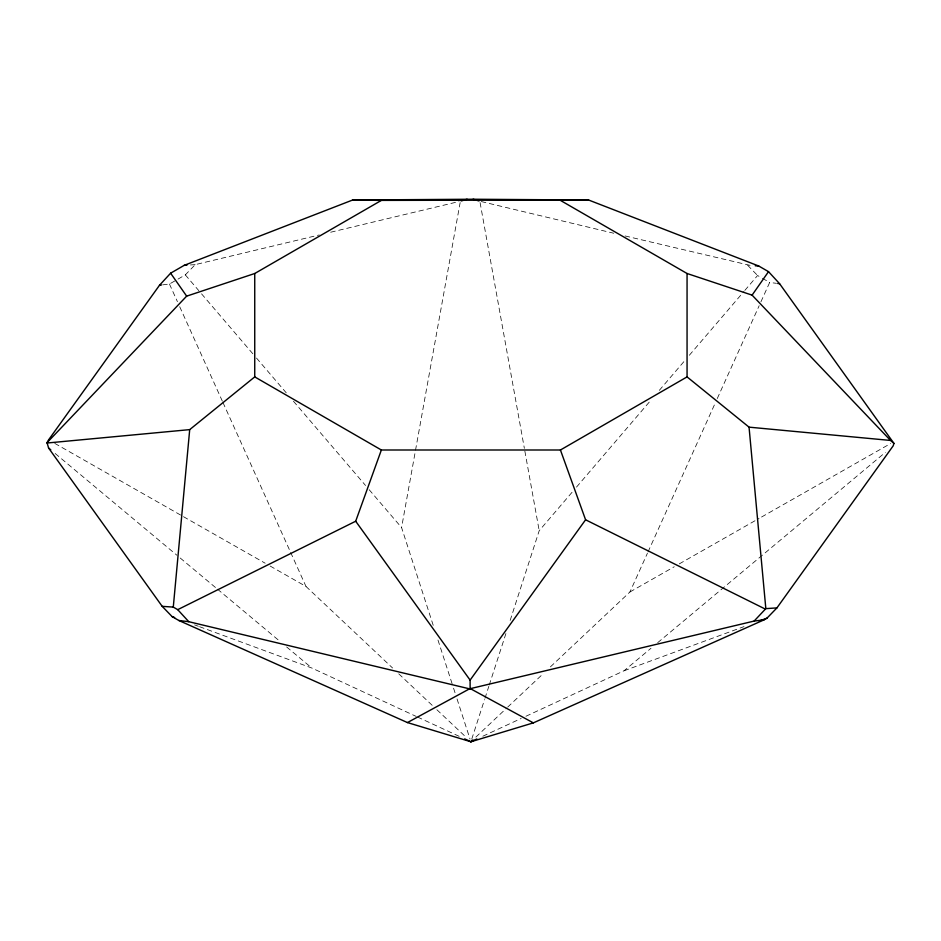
<?xml version="1.0" encoding="UTF-8"?>
<svg xmlns="http://www.w3.org/2000/svg" width="941" height="941" viewBox="0 0 941 941"><rect width="100%" height="100%" fill="white"/><g stroke="black" fill="none" stroke-linecap="round" stroke-linejoin="round"><path stroke-width="0.71" stroke-dasharray="4.71 3.53" d="M433.213 625.306L401.584 527.583L460.149 202.574M471.747 739.132L484.556 699.551M484.98 698.234L488.826 686.365M489.249 685.036L505.905 633.587M510.175 620.401L539.205 530.7L572.869 491.355M550.414 666.875L629.929 591.983L647.396 553.296M647.984 552.014L715.513 402.419M717.265 398.549L759.175 305.696M760.928 301.826L769.656 282.488L776.49 283.323M576.504 487.097L651.125 399.913M659.312 390.35L685.707 359.509M689.341 355.263L743.943 291.463M744.849 290.404L757.587 275.513L761.21 277.607M178.002 279.101L185.318 274.878L195.257 264.621L319.27 234.956M475.864 737.085L506.681 708.067M507.67 707.126L542.463 674.368M525.948 716.254L624.071 670.768L650.984 648.278M657.712 642.656L885.352 452.386M162.628 284.864L169.462 284.029L176.779 279.806M629.929 591.983L674.227 566.753M679.296 563.871L759.034 518.456M761.563 517.021L890.668 443.493M482.862 736.215L521.161 718.465M624.071 670.768L744.013 626.612M330.679 232.227L458.961 201.55M190.411 264.95L195.257 264.621M625.142 235.956L750.424 265.444M481.263 201.55L613.744 233.239M194.599 624.883L198.339 626.259M199.586 626.718L311.871 668.051L416.228 716.43M417.475 717.007L459.714 736.58M54.778 443.387L182.248 515.986M183.483 516.691L265.162 563.2M270.114 566.023L306.001 586.466L392.573 667.992M762.41 278.301L769.656 282.488M55.178 453.503L176.943 555.272M180.225 558.025L216.43 588.29M217.524 589.195L278.959 640.55M286.64 646.961L311.871 668.051M398.761 673.827L432.766 705.856M436.883 709.737L466.771 737.885M747.648 265.256L757.587 275.513M185.318 274.878L198.833 290.675M201.539 293.827L252.906 353.851M256.505 358.062L286.24 392.809M293.451 401.231L365.543 485.474M369.154 489.685L401.584 527.583M169.462 284.029L177.426 301.673M179.707 306.719L222.37 401.219M222.946 402.489L290.075 551.179M290.64 552.438L306.001 586.466M437.977 640.033L452.703 685.542M453.574 688.224L455.303 693.576M457.032 698.928L470.03 739.085M480.086 202.586L524.36 448.328M524.855 451.068L539.205 530.7"/><path stroke-width="1.41" d="M764.045 619.848L754.106 621.072L469.524 688.836L188.8 621.707L177.72 609.662L173.285 607.098L189.706 429.625L254.74 376.894L254.74 273.502L381.364 200.398L588.631 200.021L758.728 266.009L768.515 271.655L779.595 283.7L893.95 443.411L893.197 445.822L776.925 607.898L766.986 618.155L764.045 619.848L533.335 722.876L470.9 741.767L407.453 722.57L178.861 620.495L172.132 616.614L162.193 606.345L48.591 448.01L47.05 442.67L48.591 439.859L159.523 285.241L170.615 273.196L184.165 265.362L352.64 200.01L473.1 199.233L588.631 200.021M177.72 609.662L355.686 521.232L381.364 449.998L560.436 449.998L687.059 376.894L687.059 273.502L560.436 200.398M687.059 273.502L752.094 295.133L768.515 271.655M470.112 688.824L470.112 680.108L585.584 519.785L560.436 449.998M754.106 621.072L765.833 608.639L776.925 607.898M47.05 442.67L186.659 296.144L254.74 273.502M464.689 738.885L470.9 741.767L472.888 739.897M407.453 722.57L469.524 688.836M470.9 741.767L476.875 738.991M759.328 620.978L766.986 618.155M461.231 200.962L467.136 199.233M159.523 285.241L161.393 285.017M47.05 443.023L189.706 429.625M184.165 265.362L186.941 265.174M352.64 200.01L381.364 200.398M755.27 265.774L758.728 266.009M162.193 606.345L173.285 607.098M687.059 376.894L749.048 427.155L890.551 440.447L893.95 443.411M777.737 283.476L779.595 283.7M178.861 620.495L188.8 621.707M473.1 199.233L478.993 200.962M172.132 616.614L174.638 617.531M585.584 519.785L765.186 609.015M470.712 688.836L533.335 722.876M254.74 376.894L381.364 449.998M48.591 448.01L50.79 449.833M752.094 295.133L890.551 440.447M355.686 521.232L470.112 680.108M170.615 273.196L186.659 296.144M749.048 427.155L765.833 608.639"/></g></svg>
